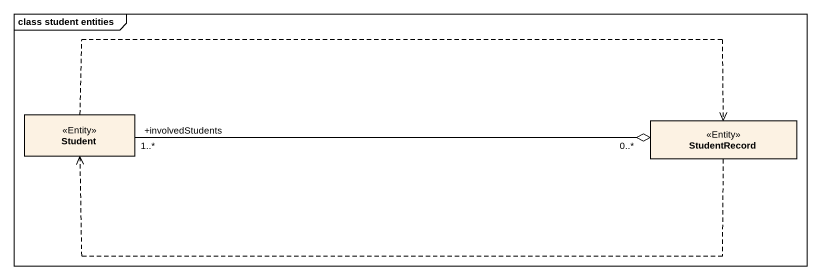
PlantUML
@startuml
mainframe class student entities
hide circle
hide empty members
class Student <<Entity>>
class StudentRecord <<Entity>>
Student .right.> StudentRecord
StudentRecord .left.> Student
StudentRecord "0..*" o-left- "1..*\n+involvedStudents" Student
@enduml
